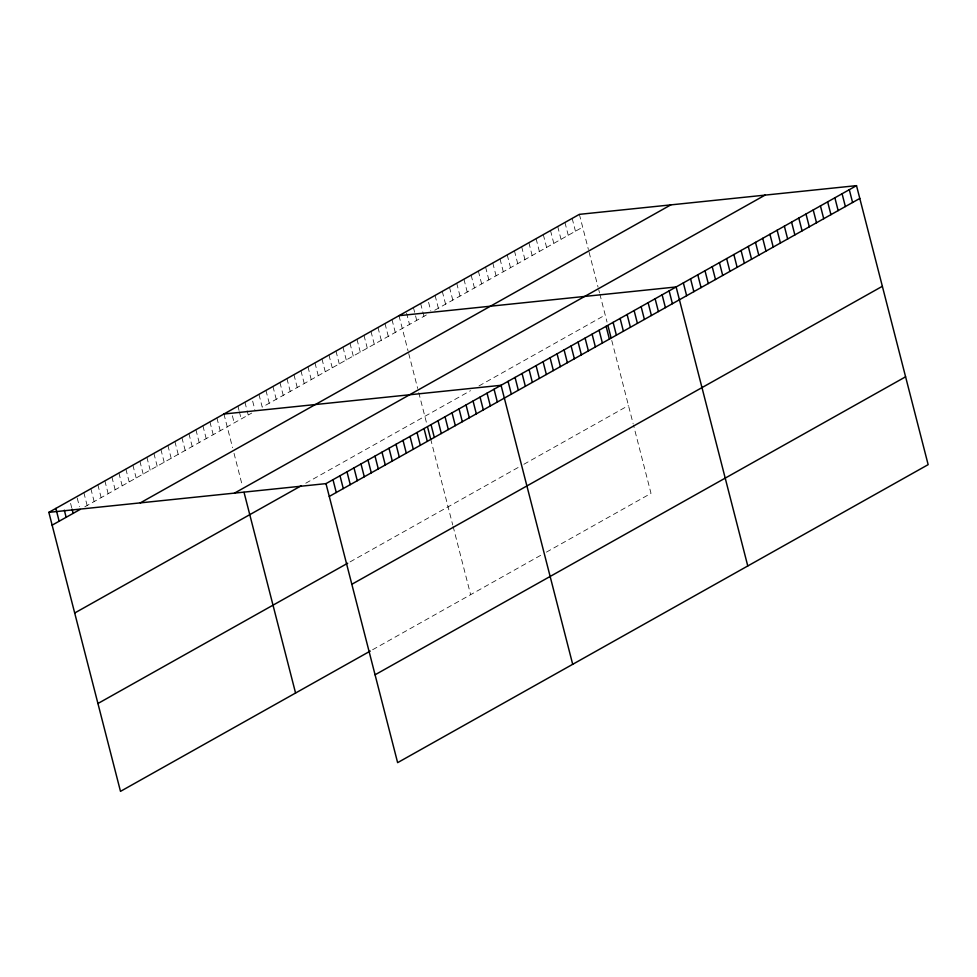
<?xml version="1.0" encoding="UTF-8"?>
<svg xmlns="http://www.w3.org/2000/svg" width="977" height="977" viewBox="0 0 977 977"><rect width="100%" height="100%" fill="white"/><g stroke="black" fill="none" stroke-linecap="round" stroke-linejoin="round"><path stroke-width="0.73" stroke-dasharray="4.88 3.66" d="M84.816 506.807L251.724 413.063M426.338 314.973L262.227 407.153L258.942 394.342M434.753 310.246L582.671 227.165M305.789 483.2L470.535 390.666M478.962 385.939L605.227 315.021M350.035 561.909L520.228 466.31M523.843 464.283L628.455 405.528M372.591 649.754L542.785 554.154M546.399 552.139L651.012 493.373L633.475 425.044M579.373 214.354L588.398 249.477M589.107 252.274L598.058 287.128M598.779 289.913L599.499 292.709M599.854 294.101L607.035 322.08M611.761 340.472L633.12 423.652M572.168 218.408L575.453 231.219M564.95 222.463L568.235 235.274M557.733 226.517L561.018 239.328M550.515 230.572L553.812 243.383M543.297 234.627L546.595 247.437M536.092 238.681L539.377 251.48M528.875 242.723L532.16 255.534M521.657 246.778L524.942 259.589M514.439 250.833L517.737 263.643M507.222 254.887L510.519 267.698M500.016 258.942L503.302 271.753M492.799 262.996L496.084 275.807M485.581 267.051L488.866 279.849M478.364 271.093L481.649 283.904M471.146 275.148L474.443 287.959M463.941 279.202L467.226 292.013M456.723 283.257L460.008 296.068M449.505 287.311L452.791 300.122M442.288 291.366L445.573 304.177M435.07 295.408L438.368 308.219M428.585 302.308L430.784 310.857M420.647 303.517L423.933 316.328M413.43 307.572L416.715 320.383M406.579 313.043L409.497 324.437M398.995 315.681L408.02 350.792M408.728 353.589L417.68 388.443M418.754 392.632L427.022 424.824M430.649 438.966L452.73 524.967M453.096 526.359L470.633 594.688M391.997 319.613L395.282 332.424M384.987 323.546L388.284 336.357M377.989 327.478L381.274 340.289M370.991 331.411L374.276 344.222M363.981 335.343L367.279 348.154M356.984 339.275L360.269 352.086M349.974 343.208L353.271 356.019M342.976 347.14L346.261 359.951M335.978 351.085L339.263 363.884M328.968 355.017L332.253 367.816M321.97 358.95L325.256 371.761M314.96 362.882L318.258 375.693M307.963 366.815L311.248 379.626M300.953 370.747L304.25 383.558M293.955 374.68L297.24 387.49M286.957 378.612L290.242 391.423M279.947 382.544L283.232 395.355M272.949 386.477L276.235 399.288M265.939 390.409L269.237 403.22M252.664 401.132L254.863 409.668M244.934 402.219L246.766 409.326M247.12 410.755L248.219 415.03M237.936 406.151L239.023 410.413M239.389 411.842L241.221 418.962M232.392 415.775L234.211 422.894M223.928 414.016L232.587 447.735M234.016 453.316L242.247 485.386M216.918 417.948L220.216 430.759M209.921 421.881L213.206 434.692M202.911 425.813L206.208 438.624M195.913 429.746L199.198 442.557M188.915 433.678L192.2 446.489M181.905 437.611L185.19 450.421M174.907 441.555L178.193 454.354M167.897 445.488L171.195 458.298M160.9 449.42L164.185 462.231M153.89 453.352L157.187 466.163M146.892 457.285L150.177 470.096M139.894 461.217L143.179 474.028M132.884 465.15L136.169 477.961M125.886 469.082L129.172 481.893M118.876 473.015L122.174 485.825M111.879 476.947L115.164 489.758M104.869 480.879L108.166 493.69M97.871 484.824L101.156 497.623M90.873 488.756L94.158 501.567M83.863 492.689L87.148 505.5M77.232 498.038L79.418 506.587M70.588 503.399L71.687 507.674"/><path stroke-width="1.47" d="M370.259 651.073L120.489 791.358L48.85 512.351L579.373 214.354L856.511 185.642L928.15 464.649L397.627 762.646L325.988 483.627L856.511 185.642M52.135 525.162L80.151 509.432M140.309 502.874L670.833 204.877M234.529 493.104L765.064 195.119M74.692 613.006L301.124 485.825M329.273 496.438L859.797 198.441M97.932 703.513L347.702 563.216M351.83 584.283L882.353 286.298M375.07 674.789L905.594 376.804M398.995 315.681L676.133 286.957L747.771 565.964M223.928 414.016L501.054 385.292L572.693 664.299M48.85 512.351L325.988 483.627M849.294 189.685L852.591 202.495M842.076 193.739L845.374 206.55M834.871 197.794L838.156 210.605M827.653 201.848L830.938 214.659M820.436 205.903L823.721 218.714M813.218 209.957L816.516 222.768M806.001 214.012L809.298 226.811M798.795 218.054L802.08 230.865M791.578 222.109L794.863 234.92M784.36 226.163L787.645 238.974M777.142 230.218L780.44 243.029M769.925 234.272L773.222 247.083M762.719 238.327L766.005 251.138M755.502 242.369L758.787 255.18M748.284 246.424L751.569 259.235M741.067 250.478L744.364 263.289M733.849 254.533L737.146 267.344M726.644 258.587L729.929 271.398M719.426 262.642L722.711 275.453M712.209 266.697L715.494 279.495M704.991 270.739L708.288 283.55M697.773 274.793L701.071 287.604M690.568 278.848L693.853 291.659M683.35 282.903L686.636 295.713M669.135 290.89L672.42 303.7M662.125 294.822L665.41 307.633M655.127 298.754L658.413 311.565M648.117 302.687L651.415 315.498M641.12 306.619L644.405 319.43M634.11 310.552L637.407 323.363M627.112 314.484L630.397 327.295M620.114 318.429L623.399 331.227M613.104 322.361L616.389 335.172M608.121 326.33L611.028 337.639M606.106 326.294L609.392 339.104M599.096 330.226L602.394 343.037M592.099 334.158L595.384 346.969M585.089 338.091L588.386 350.902M578.091 342.023L581.376 354.834M571.093 345.956L574.378 358.767M564.083 349.888L567.368 362.699M557.085 353.821L560.371 366.631M550.075 357.753L553.373 370.564M543.078 361.685L546.363 374.496M536.068 365.63L539.365 378.429M529.07 369.562L532.355 382.373M522.072 373.495L525.357 386.306M515.062 377.427L518.347 390.238M508.064 381.36L511.35 394.171M494.057 389.225L497.342 402.035M487.047 393.157L490.344 405.968M480.049 397.089L483.334 409.9M473.051 401.022L476.336 413.833M466.041 404.954L469.326 417.765M459.043 408.899L462.329 421.698M452.033 412.831L455.331 425.642M445.036 416.764L448.321 429.575M438.026 420.696L441.323 433.507M431.028 424.629L434.313 437.44M427.743 427.645L430.649 438.966M424.03 428.561L427.315 441.372M417.02 432.493L420.318 445.304M410.022 436.426L413.308 449.237M403.012 440.358L406.31 453.169M396.015 444.291L399.3 457.102M389.005 448.223L392.302 461.034M382.007 452.168L385.292 464.967M375.009 456.1L378.294 468.911M367.999 460.033L371.297 472.844M361.002 463.965L364.287 476.776M353.992 467.898L357.289 480.708M346.994 471.83L350.279 484.641M339.996 475.762L343.281 488.573M332.986 479.695L336.271 492.506M244.042 492.359L295.567 693.023M72.054 509.09L73.153 513.365M64.323 510.177L66.143 517.297M55.848 508.419L59.145 521.23"/></g></svg>
